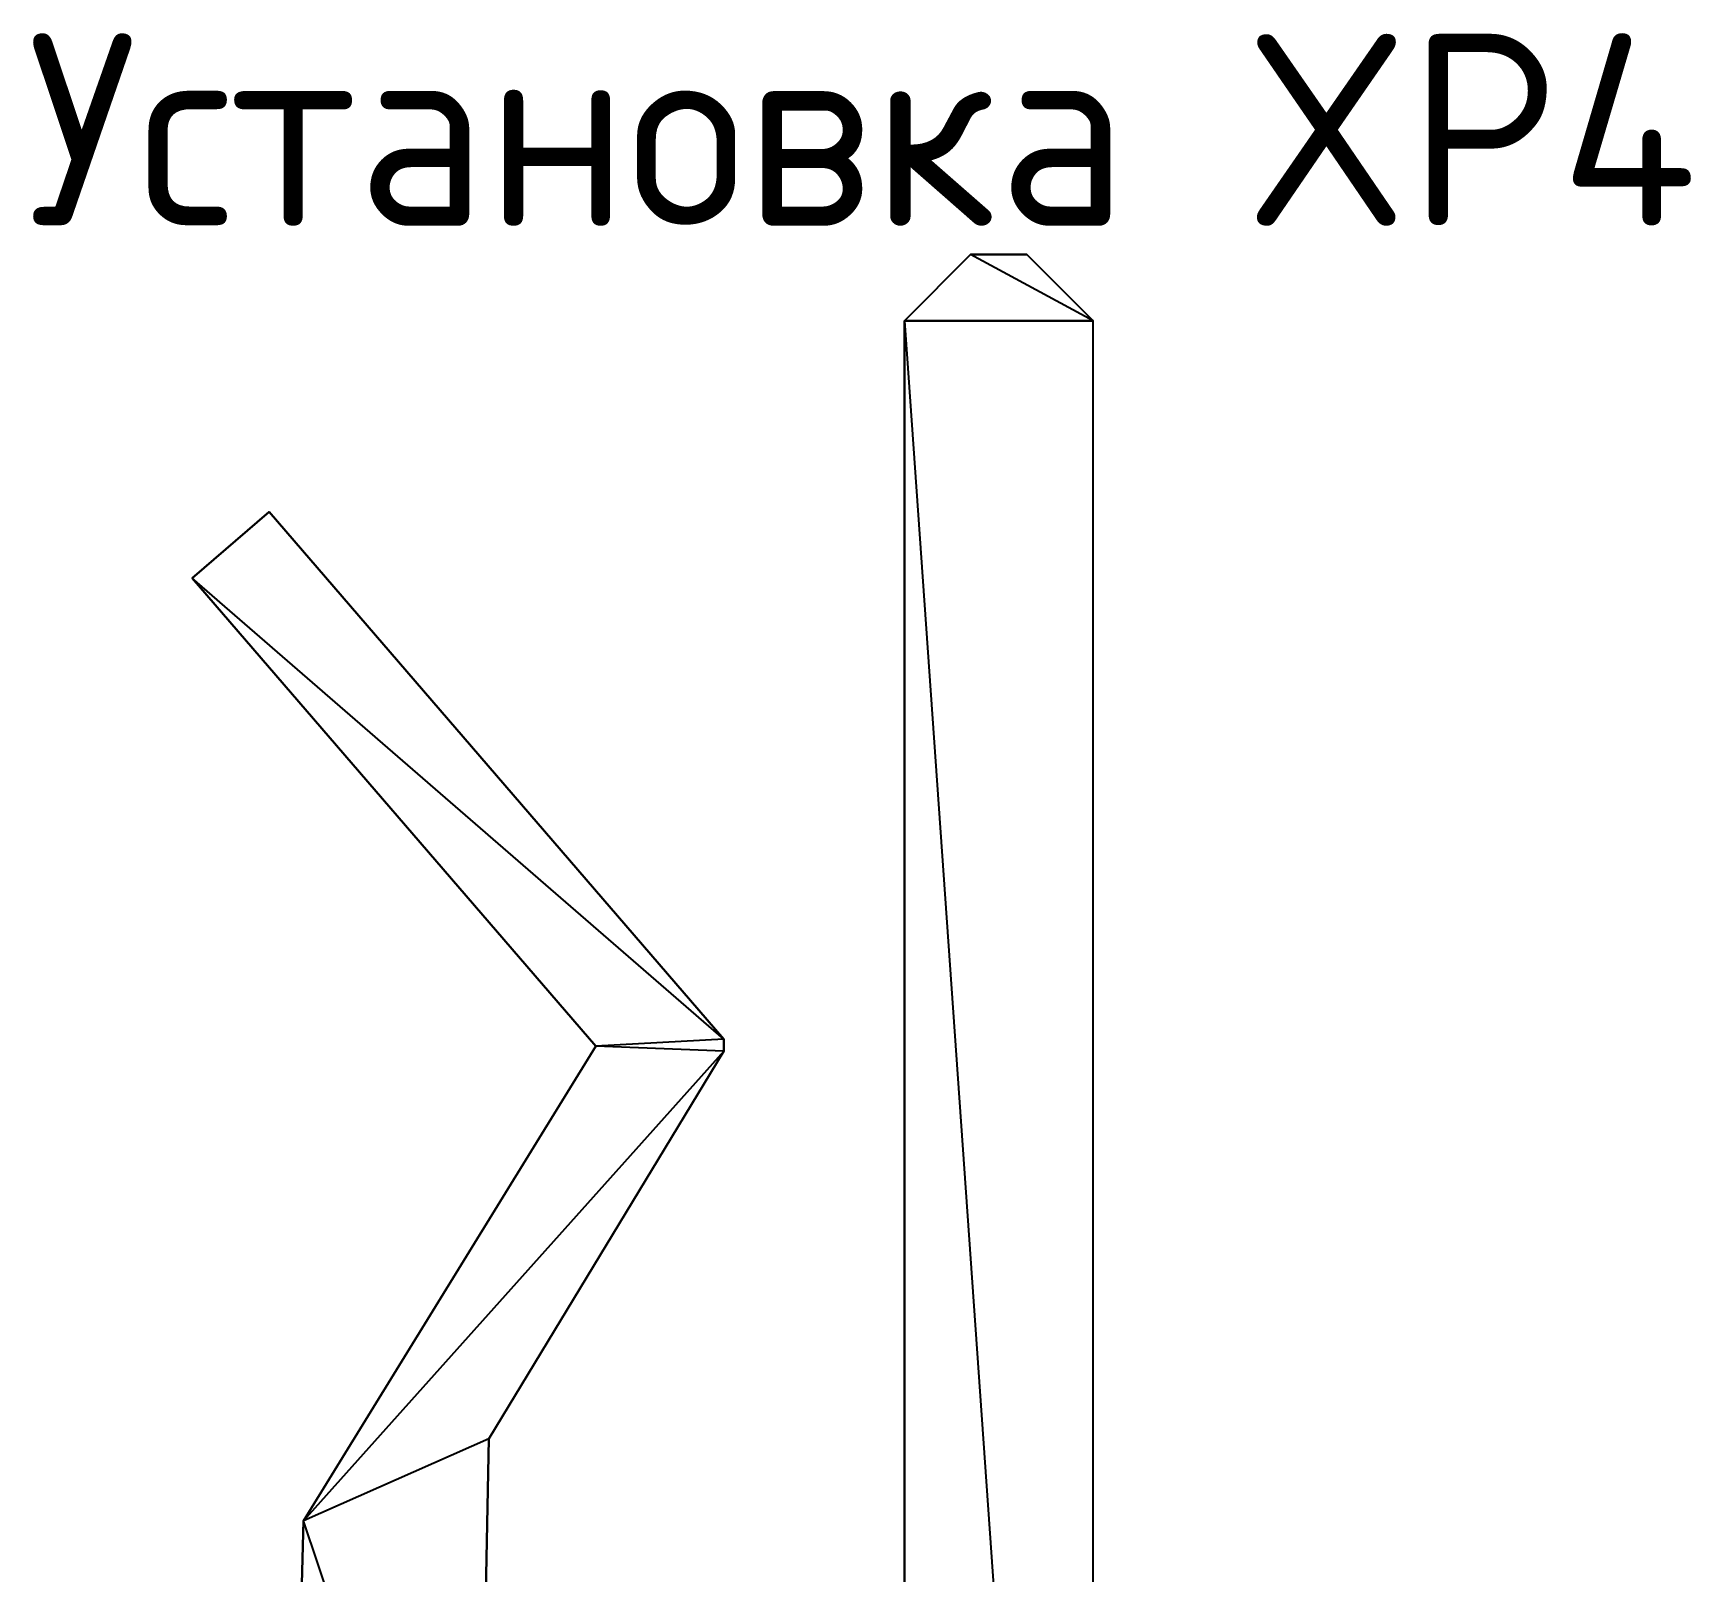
# Model space of a CAD drawing. Header units: inches. Extents: x 0 to 594, y -420 to 0.
# Drawn here: x 285.58 to 305.61, y -299.93 to -281.34 of the extents above; entities that cross this region are included whole.
import ezdxf

# ---------------------------------------------------------------- set-up
doc = ezdxf.new("R2010")
doc.units = ezdxf.units.IN
doc.header["$MEASUREMENT"] = 0
doc.styles.add('GOST type B0', font='', dxfattribs={"height": 3.175})
doc.styles.get('GOST type B0').set_extended_font_data('GOST type B')

msp = doc.modelspace()

# ---------------------------------------------------------------- linework, layer by layer
at = {"color": 18, "true_color": 0x000000}
for p, q in [((296.106, -284.82), (296.906, -284.02)), ((296.906, -284.02), (296.106, -284.82)), ((298.386, -284.82), (296.906, -284.02)), ((297.586, -284.02), (296.906, -284.02)), ((298.386, -284.82), (296.906, -284.02)), ((296.906, -284.02), (297.586, -284.02)), ((297.586, -284.02), (298.386, -284.82)), ((298.386, -284.82), (297.586, -284.02)), ((296.106, -284.82), (296.106, -304.92)), ((296.106, -284.82), (297.52, -304.92)), ((298.386, -284.82), (296.106, -284.82)), ((296.106, -304.92), (296.106, -284.82)), ((296.106, -284.82), (297.52, -304.92)), ((296.106, -284.82), (298.386, -284.82)), ((298.386, -304.92), (298.386, -284.82)), ((298.386, -304.92), (298.386, -284.82)), ((287.5, -287.928), (288.431, -287.126)), ((288.431, -287.126), (287.5, -287.928)), ((288.431, -287.126), (293.926, -293.5)), ((293.926, -293.5), (288.431, -287.126)), ((292.376, -293.584), (287.5, -287.928)), ((287.5, -287.928), (292.376, -293.584)), ((293.926, -293.5), (287.5, -287.928)), ((293.926, -293.5), (287.5, -287.928)), ((288.846, -299.32), (292.376, -293.584)), ((292.376, -293.584), (288.846, -299.32)), ((293.926, -293.5), (292.376, -293.584)), ((293.926, -293.5), (292.376, -293.584)), ((293.926, -293.645), (292.376, -293.584)), ((293.926, -293.645), (292.376, -293.584)), ((293.926, -293.5), (293.926, -293.645)), ((293.926, -293.645), (293.926, -293.5)), ((293.926, -293.645), (288.846, -299.32)), ((293.926, -293.645), (288.846, -299.32)), ((293.926, -293.645), (291.084, -298.329)), ((291.084, -298.329), (293.926, -293.645)), ((291.084, -298.329), (288.846, -299.32)), ((291.084, -298.329), (288.846, -299.32)), ((291.084, -298.329), (290.946, -305.53)), ((290.946, -305.53), (291.084, -298.329)), ((288.646, -306.82), (288.846, -299.32)), ((288.846, -299.32), (288.646, -306.82)), ((290.946, -305.53), (288.846, -299.32)), ((290.946, -305.53), (288.846, -299.32))]:
    msp.add_line(p, q, dxfattribs=at)

# ---------------------------------------------------------------- texts
at = {"color": 18, "true_color": 0x000000, "style": 'GOST type B0'}
msp.add_text('Установка XP4', height=2.31903, dxfattribs=at).set_placement((285.5, -283.671))

doc.saveas('drawing.dxf')
